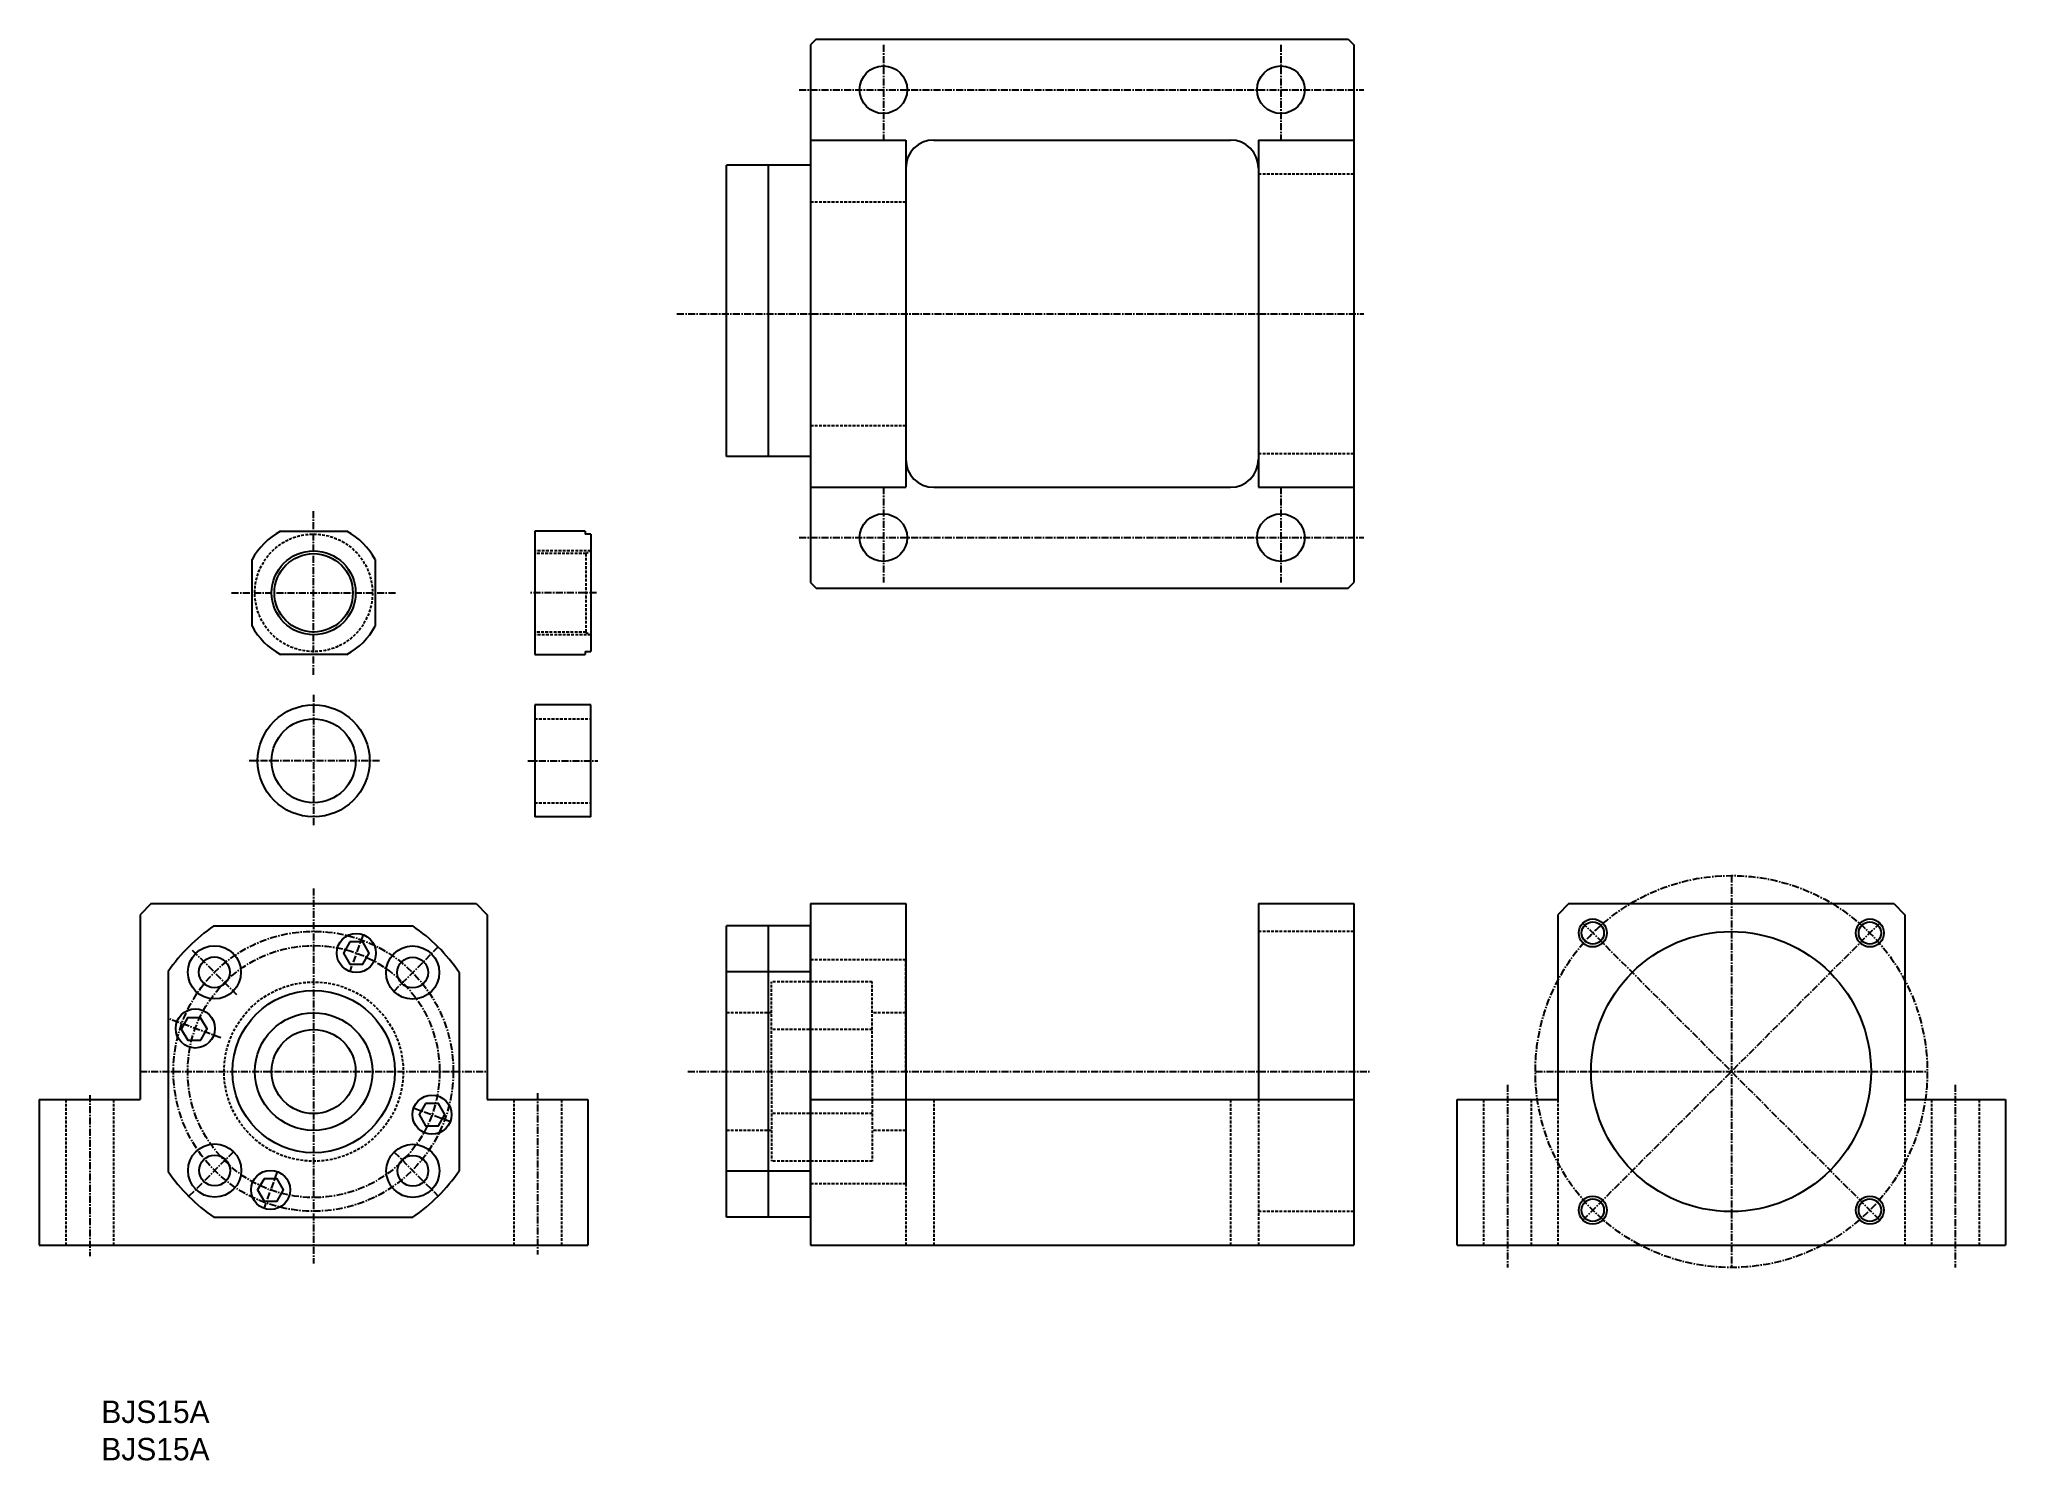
# Model space of a CAD drawing. Extents: x 71 to 423, y 24 to 277.
import ezdxf

# ---------------------------------------------------------------- set-up
doc = ezdxf.new("R2010")
doc.units = 0
doc.linetypes.add('CENTER', pattern=[2, 1.25, -0.25, 0.25, -0.25])
doc.linetypes.add('DASHED', pattern=[0.75, 0.5, -0.25])
doc.layers.get('0').update_dxf_attribs({"linetype": 'CONTINUOUS'})
doc.layers.add('CENTER', color=1, linetype='CENTER')

msp = doc.modelspace()

# ---------------------------------------------------------------- linework, layer by layer
for p, q in [((210.1, 277.47), (209.1, 276.47)), ((209.1, 276.47), (209.1, 180.47)), ((210.1, 277.47), (305.1, 277.47)), ((305.1, 277.47), (306.1, 276.47)), ((306.1, 276.47), (306.1, 180.47)), ((209.1, 259.47), (226.1, 259.47)), ((226.1, 259.47), (226.1, 197.47)), ((231.1, 259.47), (284.1, 259.47)), ((289.1, 259.47), (289.1, 197.47)), ((289.1, 259.47), (306.1, 259.47)), ((209.1, 197.47), (226.1, 197.47)), ((231.1, 197.47), (284.1, 197.47)), ((289.1, 197.47), (306.1, 197.47)), ((209.1, 180.47), (210.1, 179.47)), ((210.1, 179.47), (305.1, 179.47)), ((305.1, 179.47), (306.1, 180.47)), ((209.1, 123.11), (209.1, 62.11)), ((209.1, 123.11), (226.1, 123.11)), ((226.1, 123.11), (226.1, 88.11)), ((289.1, 123.11), (289.1, 88.11)), ((289.1, 123.11), (306.1, 123.11)), ((306.1, 123.11), (306.1, 62.11)), ((344.56, 123.11), (342.56, 121.11)), ((344.56, 123.11), (402.56, 123.11)), ((402.56, 123.11), (404.56, 121.11)), ((342.56, 121.11), (342.56, 88.11)), ((404.56, 121.11), (404.56, 88.11)), ((209.1, 88.11), (306.1, 88.11)), ((324.56, 88.11), (342.56, 88.11)), ((404.56, 88.11), (422.56, 88.11)), ((422.56, 88.11), (422.56, 62.11)), ((209.1, 62.11), (306.1, 62.11)), ((324.56, 62.11), (422.56, 62.11))]:
    msp.add_line(p, q)
at = {"color": 7, "linetype": 'CONTINUOUS'}
for p, q in [((209.1, 254.97), (194.1, 254.97)), ((194.1, 202.97), (194.1, 254.97)), ((201.6, 202.97), (201.6, 254.97)), ((209.1, 202.97), (194.1, 202.97)), ((114.39, 189.61), (126.27, 189.61)), ((168.83, 189.61), (159.83, 189.61)), ((159.83, 189.61), (159.83, 167.61)), ((168.83, 189.61), (168.83, 189.11)), ((169.83, 189.11), (168.83, 189.11)), ((169.83, 189.11), (169.83, 168.11)), ((109.33, 172.68), (109.33, 184.55)), ((131.33, 184.55), (131.33, 172.68)), ((126.27, 167.61), (114.39, 167.61)), ((120.33, 167.61), (120.33, 167.61)), ((123.3, 167.61), (123.3, 167.61)), ((159.83, 167.61), (168.83, 167.61)), ((168.83, 168.11), (168.83, 167.61)), ((168.83, 168.11), (169.83, 168.11)), ((159.83, 158.61), (159.83, 138.61)), ((169.83, 158.61), (159.83, 158.61)), ((169.83, 138.61), (169.83, 158.61)), ((169.83, 138.61), (159.83, 138.61)), ((91.33, 123.11), (89.33, 121.11)), ((91.33, 123.11), (149.33, 123.11)), ((149.33, 123.11), (151.33, 121.11)), ((89.33, 121.11), (89.33, 88.11)), ((151.33, 121.11), (151.33, 88.11)), ((102.5, 119.11), (138.06, 119.11)), ((194.1, 67.11), (194.1, 119.11)), ((209.1, 119.11), (194.1, 119.11)), ((201.6, 67.11), (201.6, 119.11)), ((209.1, 67.11), (209.1, 119.11)), ((94.33, 110.97), (94.33, 75.25)), ((146.33, 110.82), (146.33, 75.4)), ((209.1, 110.9), (194.1, 110.9)), ((71.33, 88.11), (89.33, 88.11)), ((71.33, 88.11), (71.33, 62.11)), ((151.33, 88.11), (169.33, 88.11)), ((169.33, 88.11), (169.33, 62.11)), ((324.56, 62.11), (324.56, 88.11)), ((209.1, 75.33), (194.1, 75.33)), ((102.5, 67.11), (138.06, 67.11)), ((209.1, 67.11), (194.1, 67.11)), ((71.33, 62.11), (169.33, 62.11))]:
    msp.add_line(p, q, dxfattribs=at)
at = {"color": 3, "linetype": 'DASHED'}
for p, q in [((289.1, 253.47), (306.1, 253.47)), ((209.1, 248.47), (226.1, 248.47)), ((209.1, 208.47), (226.1, 208.47)), ((289.1, 203.47), (306.1, 203.47)), ((169.83, 186.11), (159.83, 186.11)), ((168.96, 185.61), (159.83, 185.61)), ((168.96, 185.61), (169.83, 186.11)), ((168.96, 185.61), (168.96, 171.61)), ((168.96, 171.61), (159.83, 171.61)), ((169.83, 171.11), (159.83, 171.11)), ((168.96, 171.61), (169.83, 171.11)), ((159.83, 156.11), (169.83, 156.11)), ((159.83, 141.11), (169.83, 141.11)), ((306.1, 118.11), (289.1, 118.11)), ((209.1, 113.11), (226.1, 113.11)), ((226.1, 93.11), (226.1, 113.11)), ((220.1, 109.11), (202.1, 109.11)), ((202.1, 93.11), (202.1, 109.11)), ((220.1, 93.11), (220.1, 109.11)), ((202.1, 103.61), (194.1, 103.61)), ((226.1, 103.61), (220.1, 103.61)), ((220.1, 100.61), (202.1, 100.61)), ((202.1, 93.11), (202.1, 77.11)), ((220.1, 93.11), (220.1, 77.11)), ((226.1, 93.11), (226.1, 73.11)), ((76.08, 88.11), (76.08, 62.11)), ((84.58, 88.11), (84.58, 62.11)), ((156.08, 88.11), (156.08, 62.11)), ((164.58, 88.11), (164.58, 62.11)), ((226.1, 88.11), (226.1, 62.11)), ((231.1, 88.11), (231.1, 62.11)), ((284.1, 88.11), (284.1, 62.11)), ((289.1, 88.11), (289.1, 62.11)), ((329.31, 88.11), (329.31, 62.11)), ((337.81, 88.11), (337.81, 62.11)), ((342.56, 88.11), (342.56, 62.11)), ((404.56, 88.11), (404.56, 62.11)), ((409.31, 88.11), (409.31, 62.11)), ((417.81, 88.11), (417.81, 62.11)), ((220.1, 85.61), (202.1, 85.61)), ((202.1, 82.61), (194.1, 82.61)), ((226.1, 82.61), (220.1, 82.61)), ((220.1, 77.11), (202.1, 77.11)), ((209.1, 73.11), (226.1, 73.11)), ((306.1, 68.11), (289.1, 68.11))]:
    msp.add_line(p, q, dxfattribs=at)
at = {"color": 7, "linetype": 'CONTINUOUS'}
for points in [[(126.81, 116.28), (125.65, 114.28), (126.81, 112.28), (129.12, 112.28), (130.27, 114.28), (129.12, 116.28)], [(100.15, 98.72), (101.29, 100.72), (100.12, 102.72), (97.81, 102.7), (96.67, 100.69), (97.84, 98.7)], [(111.49, 73.97), (110.33, 71.97), (111.49, 69.97), (113.8, 69.97), (114.95, 71.97), (113.8, 73.97)]]:
    msp.add_lwpolyline(points, close=True, dxfattribs=at)
msp.add_lwpolyline([(140.32, 87.42), (139.16, 85.42), (140.32, 83.42), (142.63, 83.42), (143.78, 85.42), (142.63, 87.42)], close=True)
for centre, radius in [((222.1, 268.47), 4.25), ((293.1, 268.47), 4.25), ((222.1, 188.47), 4.25), ((293.1, 188.47), 4.25), ((348.81, 117.86), 2), ((398.31, 117.86), 2), ((373.51, 93.11), 25), ((141.47, 85.42), 3.5), ((348.81, 68.36), 2), ((398.31, 68.36), 2)]:
    msp.add_circle(centre, radius)
at = {"color": 3, "linetype": 'DASHED'}
for centre, radius in [((120.33, 178.61), 10.5), ((120.33, 93.11), 16)]:
    msp.add_circle(centre, radius, dxfattribs=at)
at = {"color": 3, "linetype": 'CONTINUOUS'}
for centre, radius in [((120.33, 178.61), 7.5), ((348.81, 117.86), 2.5), ((398.31, 117.86), 2.5), ((348.81, 68.36), 2.5), ((398.31, 68.36), 2.5)]:
    msp.add_circle(centre, radius, dxfattribs=at)
at = {"color": 7, "linetype": 'CONTINUOUS'}
for centre, radius in [((120.33, 178.61), 7), ((120.33, 148.61), 10), ((120.33, 148.61), 7.5), ((127.96, 114.28), 3.5), ((102.6, 110.84), 4.75), ((102.6, 110.84), 2.75), ((138.01, 110.79), 4.75), ((138.01, 110.79), 2.75), ((120.33, 93.11), 14.5), ((99.19, 100.81), 3.5), ((120.33, 93.11), 10.5), ((120.33, 93.11), 7.5), ((102.65, 75.44), 4.75), ((102.65, 75.44), 2.75), ((138.06, 75.38), 4.75), ((138.06, 75.38), 2.75), ((112.64, 71.97), 3.5)]:
    msp.add_circle(centre, radius, dxfattribs=at)
for centre, start, end in [((231.1, 254.47), 90, 180), ((284.1, 254.47), 0, 90), ((231.1, 202.47), 180, 270), ((284.1, 202.47), 270, 0)]:
    msp.add_arc(centre, 5, start, end)
for centre, radius, start, end in [((120.33, 178.61), 12.5, 118.3576, 151.6424), ((120.33, 178.61), 12.5, 28.3576, 61.6424), ((120.33, 178.61), 12.5, 208.3576, 241.6424), ((120.33, 178.61), 12.5, 298.3576, 331.6424), ((120.28, 93.11), 31.5, 124.3713, 145.4636), ((120.28, 93.11), 31.5, 34.2054, 55.6287), ((120.28, 93.11), 31.5, 214.5364, 235.6287), ((120.28, 93.11), 31.5, 304.3713, 325.7946)]:
    msp.add_arc(centre, radius, start, end, dxfattribs=at)
at = {"layer": 'CENTER', "color": 1, "linetype": 'CENTER'}
for p, q in [((222.1, 276.47), (222.1, 259.47)), ((293.1, 276.47), (293.1, 259.47)), ((207.07, 268.47), (307.92, 268.47)), ((185.23, 228.47), (307.92, 228.47)), ((222.1, 197.47), (222.1, 180.47)), ((293.1, 197.47), (293.1, 180.47)), ((120.33, 163.97), (120.33, 193.26)), ((207.07, 188.47), (307.92, 188.47)), ((105.68, 178.61), (134.98, 178.61)), ((170.83, 178.61), (158.83, 178.61)), ((120.33, 160.37), (120.33, 136.86)), ((132.09, 148.61), (108.57, 148.61)), ((158.58, 148.61), (171.08, 148.61)), ((373.56, 128.11), (373.56, 58.11)), ((120.33, 125.79), (120.33, 58.81)), ((347.05, 66.6), (400.08, 119.63)), ((400.08, 66.6), (347.05, 119.63)), ((129.16, 117.57), (126.77, 110.99)), ((98.64, 114.81), (106.57, 106.88)), ((142.58, 115.36), (134.65, 107.43)), ((103.75, 99.15), (94.62, 102.46)), ((89.33, 93.11), (151.33, 93.11)), ((187.19, 93.11), (308.99, 93.11)), ((338.56, 93.11), (408.56, 93.11)), ((80.33, 88.91), (80.33, 60.12)), ((160.33, 89.24), (160.33, 60.45)), ((333.56, 90.77), (333.56, 58.11)), ((413.56, 90.77), (413.56, 58.11)), ((138.18, 86.61), (144.76, 84.22)), ((106.01, 78.79), (98.03, 70.81)), ((134.7, 78.74), (142.58, 70.86)), ((113.83, 75.26), (111.45, 68.68))]:
    msp.add_line(p, q, dxfattribs=at)
for centre, radius in [((373.56, 93.11), 35), ((120.28, 93.16), 25), ((120.33, 93.11), 22.5)]:
    msp.add_circle(centre, radius, dxfattribs=at)

# ---------------------------------------------------------------- texts
at = {"color": 7, "linetype": 'CONTINUOUS'}
for p in [(82.41, 30.35), (82.41, 23.68)]:
    msp.add_text('BJS15A', height=4, dxfattribs=at).set_placement(p)

doc.saveas('drawing.dxf')
